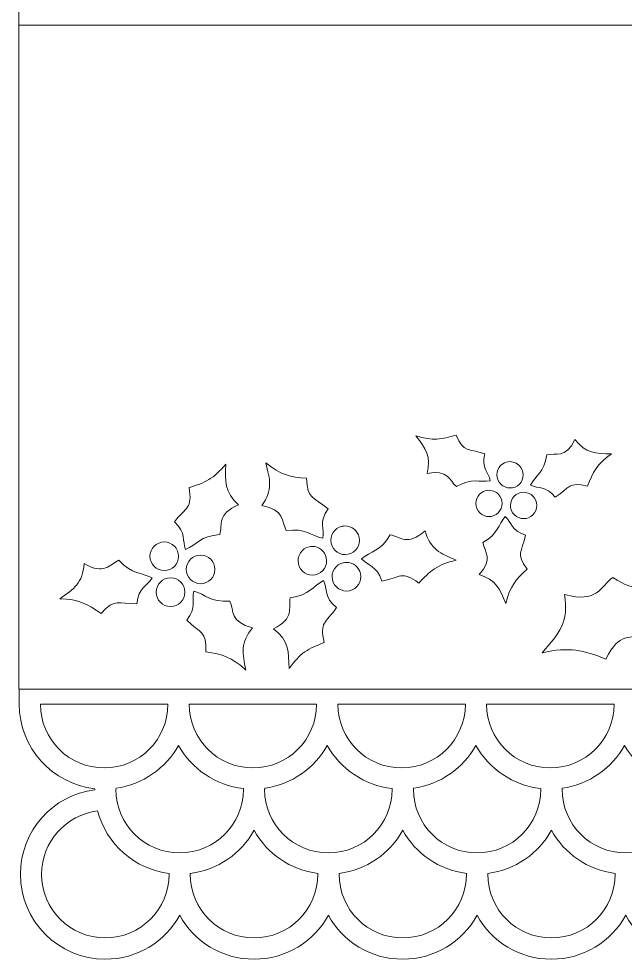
# Model space of a CAD drawing. Header units: centimetres. Extents: x -16.3 to 16.3, y -13.7 to 13.7.
# Drawn here: x 2.11 to 8.41, y -13.27 to -3.5 of the extents above; entities that cross this region are included whole.
import ezdxf

# ---------------------------------------------------------------- set-up
doc = ezdxf.new("R2010")
doc.units = ezdxf.units.CM
doc.header["$MEASUREMENT"] = 0
doc.layers.add('Layer 1', color=7, linetype='Continuous')

msp = doc.modelspace()

# ---------------------------------------------------------------- linework, layer by layer
at = {"layer": 'Layer 1', "color": 254, "lineweight": 13}
for points, knots in [([(2.10697, 6.43101), (2.10697, 6.43101), (2.10697, -10.46791), (2.10697, -10.46791), (2.10697, -10.46791), (2.10697, -10.46791), (2.1109, -10.46791), (2.1109, -10.46791), (2.1109, -10.46791), (2.1109, -10.46791), (2.1109, -10.62321), (2.1109, -10.62321), (2.1109, -10.62321), (2.1109, -11.07774), (2.4547, -11.45219), (2.89623, -11.50094), (2.89623, -11.50094), (2.89621, -11.5028), (2.89623, -11.504), (2.89623, -11.50585), (2.89623, -11.50585), (2.89623, -11.50826), (2.89622, -11.51034), (2.89623, -11.51273), (2.89623, -11.51273), (2.46063, -11.56699), (2.12367, -11.93819), (2.12367, -12.38849), (2.12367, -12.38849), (2.12367, -12.87615), (2.51867, -13.27211), (3.00631, -13.27211), (3.00631, -13.27211), (3.33883, -13.27211), (3.62829, -13.08763), (3.77887, -12.81605), (3.77887, -12.81605), (3.92945, -13.08763), (4.21891, -13.27211), (4.55143, -13.27211), (4.55143, -13.27211), (4.88397, -13.27211), (5.17341, -13.08763), (5.32399, -12.81605), (5.32399, -12.81605), (5.47458, -13.08763), (5.76401, -13.27211), (6.09655, -13.27211), (6.09655, -13.27211), (6.42907, -13.27211), (6.71851, -13.08763), (6.86911, -12.81605), (6.86911, -12.81605), (7.01969, -13.08763), (7.30917, -13.27211), (7.64167, -13.27211), (7.64167, -13.27211), (7.97423, -13.27211), (8.26366, -13.08763), (8.41423, -12.81605), (8.41423, -12.81605), (8.56484, -13.08763), (8.85428, -13.27211), (9.18679, -13.27211), (9.18679, -13.27211), (9.51935, -13.27211), (9.80878, -13.08763), (9.95935, -12.81605), (9.95935, -12.81605), (10.10996, -13.08763), (10.4004, -13.27211), (10.73289, -13.27211), (10.73289, -13.27211), (11.06545, -13.27211), (11.35488, -13.08763), (11.50545, -12.81605), (11.50545, -12.81605), (11.65606, -13.08763), (11.94551, -13.27211), (12.27801, -13.27211), (12.27801, -13.27211), (12.61057, -13.27211), (12.9, -13.08763), (13.05057, -12.81605), (13.05057, -12.81605), (13.20118, -13.08763), (13.49063, -13.27211), (13.82313, -13.27211), (13.82313, -13.27211), (14.15569, -13.27211), (14.44512, -13.08763), (14.59569, -12.81605), (14.59569, -12.81605), (14.74631, -13.08763), (15.03574, -13.27211), (15.36825, -13.27211), (15.36825, -13.27211), (15.85591, -13.27211), (16.25089, -12.87614), (16.25089, -12.38849), (16.25089, -12.38849), (16.25089, -11.93818), (15.91399, -11.56701), (15.47833, -11.51273), (15.47833, -11.51273), (15.47841, -11.51036), (15.47833, -11.50822), (15.47833, -11.50585), (15.47833, -11.50585), (15.47833, -11.50585), (15.47833, -11.497), (15.47833, -11.497), (15.47833, -11.497), (15.90804, -11.4374), (16.23909, -11.06931), (16.23909, -10.62321), (16.23909, -10.62321), (16.23909, -10.62321), (16.23909, -10.46791), (16.23909, -10.46791), (16.23909, -10.46791), (16.23909, -10.46791), (16.24302, -10.46791), (16.24302, -10.46791), (16.24302, -10.46791), (16.24302, -10.46791), (16.24302, 6.43101), (16.24302, 6.43101), (16.24302, 6.43101), (16.24302, 6.43101), (2.10702, 6.43101), (2.10702, 6.43101), (2.10702, 6.43101), (2.10702, 6.43101), (2.10697, 6.43101), (2.10697, 6.43101)], [0, 0, 0, 0, 0.0285714, 0.0285714, 0.0285714, 0.0285714, 0.0571429, 0.0571429, 0.0571429, 0.0571429, 0.0857143, 0.0857143, 0.0857143, 0.0857143, 0.1142857, 0.1142857, 0.1142857, 0.1142857, 0.1428571, 0.1428571, 0.1428571, 0.1428571, 0.1714286, 0.1714286, 0.1714286, 0.1714286, 0.2, 0.2, 0.2, 0.2, 0.2285714, 0.2285714, 0.2285714, 0.2285714, 0.2571429, 0.2571429, 0.2571429, 0.2571429, 0.2857143, 0.2857143, 0.2857143, 0.2857143, 0.3142857, 0.3142857, 0.3142857, 0.3142857, 0.3428571, 0.3428571, 0.3428571, 0.3428571, 0.3714286, 0.3714286, 0.3714286, 0.3714286, 0.4, 0.4, 0.4, 0.4, 0.4285714, 0.4285714, 0.4285714, 0.4285714, 0.4571429, 0.4571429, 0.4571429, 0.4571429, 0.4857143, 0.4857143, 0.4857143, 0.4857143, 0.5142857, 0.5142857, 0.5142857, 0.5142857, 0.5428571, 0.5428571, 0.5428571, 0.5428571, 0.5714286, 0.5714286, 0.5714286, 0.5714286, 0.6, 0.6, 0.6, 0.6, 0.6285714, 0.6285714, 0.6285714, 0.6285714, 0.6571429, 0.6571429, 0.6571429, 0.6571429, 0.6857143, 0.6857143, 0.6857143, 0.6857143, 0.7142857, 0.7142857, 0.7142857, 0.7142857, 0.7428571, 0.7428571, 0.7428571, 0.7428571, 0.7714286, 0.7714286, 0.7714286, 0.7714286, 0.8, 0.8, 0.8, 0.8, 0.8285714, 0.8285714, 0.8285714, 0.8285714, 0.8571429, 0.8571429, 0.8571429, 0.8571429, 0.8857143, 0.8857143, 0.8857143, 0.8857143, 0.9142857, 0.9142857, 0.9142857, 0.9142857, 0.9428571, 0.9428571, 0.9428571, 0.9428571, 1, 1, 1, 1]), ([(6.65089, -7.82785), (6.73433, -8.01527), (6.77312, -7.96308), (6.94871, -8.02148), (6.94871, -8.02148), (6.91179, -8.17802), (6.98743, -8.20731), (7.0067, -8.30161), (7.0067, -8.30161), (6.88945, -8.32163), (6.82272, -8.26992), (6.65482, -8.36255), (6.65482, -8.36255), (6.57971, -8.29724), (6.57037, -8.1834), (6.34914, -8.22691), (6.34914, -8.22691), (6.39528, -8.04753), (6.33377, -7.97044), (6.23414, -7.83572), (6.23414, -7.83572), (6.40944, -7.8898), (6.50111, -7.8738), (6.65089, -7.82786), (6.65089, -7.82786), (6.65089, -7.82786), (6.65089, -7.82785), (6.65089, -7.82785)], [0, 0, 0, 0, 0.125, 0.125, 0.125, 0.125, 0.25, 0.25, 0.25, 0.25, 0.375, 0.375, 0.375, 0.375, 0.5, 0.5, 0.5, 0.5, 0.625, 0.625, 0.625, 0.625, 0.75, 0.75, 0.75, 0.75, 1, 1, 1, 1]), ([(7.88639, -7.87503), (8.00003, -8.02098), (8.1008, -8.01921), (8.26677, -8.02345), (8.26677, -8.02345), (8.11573, -8.12889), (8.07287, -8.21307), (8.01613, -8.3596), (8.01613, -8.3596), (7.81691, -8.31047), (7.83526, -8.37157), (7.68096, -8.47362), (7.68096, -8.47362), (7.58033, -8.34861), (7.5094, -8.3904), (7.42344, -8.34781), (7.42344, -8.34781), (7.48003, -8.24318), (7.5625, -8.22225), (7.5925, -8.0323), (7.5925, -8.0323), (7.68998, -8.01293), (7.78501, -8.07622), (7.88639, -7.87504), (7.88639, -7.87504), (7.88639, -7.87504), (7.88639, -7.87503), (7.88639, -7.87503)], [0, 0, 0, 0, 0.125, 0.125, 0.125, 0.125, 0.25, 0.25, 0.25, 0.25, 0.375, 0.375, 0.375, 0.375, 0.5, 0.5, 0.5, 0.5, 0.625, 0.625, 0.625, 0.625, 0.75, 0.75, 0.75, 0.75, 1, 1, 1, 1]), ([(7.21213, -8.10405), (7.25599, -8.10443), (7.29887, -8.12566), (7.32516, -8.16499), (7.32516, -8.16499), (7.36722, -8.22793), (7.35075, -8.31263), (7.28781, -8.35469), (7.28781, -8.35469), (7.22487, -8.39675), (7.14017, -8.37929), (7.09811, -8.31636), (7.09811, -8.31636), (7.05605, -8.25343), (7.07253, -8.16872), (7.13546, -8.12666), (7.13546, -8.12666), (7.15906, -8.11089), (7.18581, -8.10382), (7.21213, -8.10405)], [0, 0, 0, 0, 0.1666667, 0.1666667, 0.1666667, 0.1666667, 0.3333333, 0.3333333, 0.3333333, 0.3333333, 0.5, 0.5, 0.5, 0.5, 0.6666667, 0.6666667, 0.6666667, 0.6666667, 1, 1, 1, 1]), ([(4.25852, -8.12862), (4.24984, -8.31081), (4.24096, -8.41782), (4.39121, -8.55225), (4.39121, -8.55225), (4.16467, -8.64668), (4.22507, -8.75537), (4.1966, -8.8599), (4.1966, -8.8599), (3.98863, -8.87762), (3.95901, -8.96535), (3.84079, -9.01815), (3.84079, -9.01815), (3.8012, -8.92115), (3.85191, -8.84852), (3.72383, -8.72918), (3.72383, -8.72918), (3.84742, -8.57012), (3.91402, -8.59345), (3.87618, -8.37337), (3.87618, -8.37337), (4.03951, -8.32436), (4.13258, -8.2836), (4.25853, -8.12863), (4.25853, -8.12863), (4.25853, -8.12863), (4.25852, -8.12862), (4.25852, -8.12862)], [0, 0, 0, 0, 0.125, 0.125, 0.125, 0.125, 0.25, 0.25, 0.25, 0.25, 0.375, 0.375, 0.375, 0.375, 0.5, 0.5, 0.5, 0.5, 0.625, 0.625, 0.625, 0.625, 0.75, 0.75, 0.75, 0.75, 1, 1, 1, 1]), ([(4.67232, -8.11682), (4.82775, -8.2422), (4.92796, -8.26307), (5.09791, -8.27703), (5.09791, -8.27703), (5.10668, -8.50017), (5.16607, -8.46366), (5.32004, -8.59352), (5.32004, -8.59352), (5.21958, -8.73689), (5.28453, -8.79707), (5.26598, -8.90018), (5.26598, -8.90018), (5.13936, -8.87314), (5.09271, -8.79365), (4.8856, -8.81958), (4.8856, -8.81958), (4.836, -8.72326), (4.87225, -8.60435), (4.63103, -8.55911), (4.63103, -8.55911), (4.75003, -8.39636), (4.7187, -8.2932), (4.67231, -8.11681), (4.67231, -8.11681), (4.67231, -8.11681), (4.67232, -8.11682), (4.67232, -8.11682)], [0, 0, 0, 0, 0.125, 0.125, 0.125, 0.125, 0.25, 0.25, 0.25, 0.25, 0.375, 0.375, 0.375, 0.375, 0.5, 0.5, 0.5, 0.5, 0.625, 0.625, 0.625, 0.625, 0.75, 0.75, 0.75, 0.75, 1, 1, 1, 1]), ([(6.99392, -8.40186), (7.03763, -8.40202), (7.08067, -8.42248), (7.10695, -8.46182), (7.10695, -8.46182), (7.14901, -8.52475), (7.13155, -8.60946), (7.06862, -8.65152), (7.06862, -8.65152), (7.00569, -8.69358), (6.92196, -8.6771), (6.8799, -8.61417), (6.8799, -8.61417), (6.83784, -8.55124), (6.85431, -8.46653), (6.91725, -8.42447), (6.91725, -8.42447), (6.94085, -8.4087), (6.96769, -8.40177), (6.99392, -8.40186)], [0, 0, 0, 0, 0.1666667, 0.1666667, 0.1666667, 0.1666667, 0.3333333, 0.3333333, 0.3333333, 0.3333333, 0.5, 0.5, 0.5, 0.5, 0.6666667, 0.6666667, 0.6666667, 0.6666667, 1, 1, 1, 1]), ([(7.35268, -8.4225), (7.39639, -8.42266), (7.43943, -8.44312), (7.46571, -8.48246), (7.46571, -8.48246), (7.50777, -8.54539), (7.4913, -8.63108), (7.42836, -8.67314), (7.42836, -8.67314), (7.36543, -8.7152), (7.28072, -8.69774), (7.23866, -8.63481), (7.23866, -8.63481), (7.1966, -8.57187), (7.21406, -8.48717), (7.27699, -8.44511), (7.27699, -8.44511), (7.30059, -8.42934), (7.32645, -8.42241), (7.35267, -8.4225), (7.35267, -8.4225), (7.35267, -8.4225), (7.35268, -8.4225), (7.35268, -8.4225)], [0, 0, 0, 0, 0.1428571, 0.1428571, 0.1428571, 0.1428571, 0.2857143, 0.2857143, 0.2857143, 0.2857143, 0.4285714, 0.4285714, 0.4285714, 0.4285714, 0.5714286, 0.5714286, 0.5714286, 0.5714286, 0.7142857, 0.7142857, 0.7142857, 0.7142857, 1, 1, 1, 1]), ([(7.162, -8.67314), (7.23244, -8.73788), (7.22006, -8.81926), (7.37332, -8.86775), (7.37332, -8.86775), (7.33431, -9.04906), (7.27001, -9.05377), (7.38806, -9.22159), (7.38806, -9.22159), (7.27141, -9.32758), (7.21013, -9.39709), (7.16789, -9.57642), (7.16789, -9.57642), (7.10257, -9.42246), (7.06879, -9.3297), (6.89071, -9.27762), (6.89071, -9.27762), (7.04126, -9.10964), (6.94669, -9.04379), (6.92904, -8.9454), (6.92904, -8.9454), (7.09481, -8.84798), (7.08484, -8.76436), (7.16199, -8.67314), (7.16199, -8.67314), (7.16199, -8.67314), (7.162, -8.67314), (7.162, -8.67314)], [0, 0, 0, 0, 0.125, 0.125, 0.125, 0.125, 0.25, 0.25, 0.25, 0.25, 0.375, 0.375, 0.375, 0.375, 0.5, 0.5, 0.5, 0.5, 0.625, 0.625, 0.625, 0.625, 0.75, 0.75, 0.75, 0.75, 1, 1, 1, 1]), ([(5.49697, -8.77143), (5.56622, -8.77096), (5.62842, -8.81984), (5.64342, -8.89036), (5.64342, -8.89036), (5.66056, -8.97095), (5.60901, -9.04916), (5.52842, -9.0663), (5.52842, -9.0663), (5.44783, -9.08344), (5.36962, -9.03288), (5.35248, -8.95228), (5.35248, -8.95228), (5.33534, -8.87169), (5.3859, -8.7925), (5.4665, -8.77536), (5.4665, -8.77536), (5.47657, -8.77322), (5.48708, -8.77149), (5.49697, -8.77143)], [0, 0, 0, 0, 0.1666667, 0.1666667, 0.1666667, 0.1666667, 0.3333333, 0.3333333, 0.3333333, 0.3333333, 0.5, 0.5, 0.5, 0.5, 0.6666667, 0.6666667, 0.6666667, 0.6666667, 1, 1, 1, 1]), ([(6.3285, -8.82254), (6.38453, -9.01594), (6.48578, -9.05601), (6.65187, -9.12724), (6.65187, -9.12724), (6.45664, -9.17293), (6.38009, -9.23984), (6.26363, -9.3651), (6.26363, -9.3651), (6.08203, -9.23508), (6.0755, -9.3045), (5.87834, -9.34544), (5.87834, -9.34544), (5.82702, -9.17847), (5.73773, -9.1912), (5.668, -9.11348), (5.668, -9.11348), (5.76741, -9.03052), (5.85986, -9.04377), (5.9668, -8.86382), (5.9668, -8.86382), (6.07316, -8.88355), (6.14487, -8.98505), (6.32851, -8.82254), (6.32851, -8.82254), (6.32851, -8.82254), (6.3285, -8.82254), (6.3285, -8.82254)], [0, 0, 0, 0, 0.125, 0.125, 0.125, 0.125, 0.25, 0.25, 0.25, 0.25, 0.375, 0.375, 0.375, 0.375, 0.5, 0.5, 0.5, 0.5, 0.625, 0.625, 0.625, 0.625, 0.75, 0.75, 0.75, 0.75, 1, 1, 1, 1]), ([(3.61866, -8.93754), (3.70106, -8.93754), (3.76708, -9.00454), (3.76708, -9.08694), (3.76708, -9.08694), (3.76708, -9.16934), (3.70106, -9.23536), (3.61866, -9.23536), (3.61866, -9.23536), (3.53626, -9.23536), (3.47024, -9.16934), (3.47024, -9.08694), (3.47024, -9.08694), (3.47024, -9.00454), (3.53626, -8.93754), (3.61866, -8.93754)], [0, 0, 0, 0, 0.2, 0.2, 0.2, 0.2, 0.4, 0.4, 0.4, 0.4, 0.6, 0.6, 0.6, 0.6, 1, 1, 1, 1]), ([(5.15591, -8.98472), (5.22512, -8.98407), (5.28736, -9.03215), (5.30236, -9.10267), (5.30236, -9.10267), (5.3195, -9.18326), (5.26894, -9.26147), (5.18834, -9.27861), (5.18834, -9.27861), (5.10775, -9.29575), (5.02954, -9.24519), (5.0124, -9.16459), (5.0124, -9.16459), (4.99526, -9.084), (5.04582, -9.00481), (5.12642, -8.98767), (5.12642, -8.98767), (5.13649, -8.98553), (5.14602, -8.98482), (5.15591, -8.98472)], [0, 0, 0, 0, 0.1666667, 0.1666667, 0.1666667, 0.1666667, 0.3333333, 0.3333333, 0.3333333, 0.3333333, 0.5, 0.5, 0.5, 0.5, 0.6666667, 0.6666667, 0.6666667, 0.6666667, 1, 1, 1, 1]), ([(3.99609, -9.07515), (4.07849, -9.07515), (4.14451, -9.14117), (4.14451, -9.22357), (4.14451, -9.22357), (4.14451, -9.30597), (4.07849, -9.37199), (3.99609, -9.37199), (3.99609, -9.37199), (3.91369, -9.37199), (3.84767, -9.30597), (3.84767, -9.22357), (3.84767, -9.22357), (3.84767, -9.14117), (3.91369, -9.07515), (3.99609, -9.07515)], [0, 0, 0, 0, 0.2, 0.2, 0.2, 0.2, 0.4, 0.4, 0.4, 0.4, 0.6, 0.6, 0.6, 0.6, 1, 1, 1, 1]), ([(3.14785, -9.12822), (3.28988, -9.28198), (3.37737, -9.25057), (3.49186, -9.31104), (3.49186, -9.31104), (3.43983, -9.40157), (3.35006, -9.40734), (3.3346, -9.58134), (3.3346, -9.58134), (3.13323, -9.58231), (3.11266, -9.51566), (2.96208, -9.68061), (2.96208, -9.68061), (2.8221, -9.58232), (2.73302, -9.53233), (2.53255, -9.52826), (2.53255, -9.52826), (2.68019, -9.42404), (2.77157, -9.36443), (2.78614, -9.16361), (2.78614, -9.16361), (2.99957, -9.28437), (3.04791, -9.16965), (3.14785, -9.12823), (3.14785, -9.12823), (3.14785, -9.12823), (3.14785, -9.12822), (3.14785, -9.12822)], [0, 0, 0, 0, 0.125, 0.125, 0.125, 0.125, 0.25, 0.25, 0.25, 0.25, 0.375, 0.375, 0.375, 0.375, 0.5, 0.5, 0.5, 0.5, 0.625, 0.625, 0.625, 0.625, 0.75, 0.75, 0.75, 0.75, 1, 1, 1, 1]), ([(5.51073, -9.15083), (5.57995, -9.15018), (5.64218, -9.19728), (5.65718, -9.26779), (5.65718, -9.26779), (5.67432, -9.34838), (5.62376, -9.42757), (5.54316, -9.44471), (5.54316, -9.44471), (5.46257, -9.46185), (5.3824, -9.4103), (5.36526, -9.32971), (5.36526, -9.32971), (5.34812, -9.24912), (5.40065, -9.17091), (5.48124, -9.15377), (5.48124, -9.15377), (5.49131, -9.15163), (5.50084, -9.15092), (5.51073, -9.15082), (5.51073, -9.15082), (5.51073, -9.15082), (5.51073, -9.15083), (5.51073, -9.15083)], [0, 0, 0, 0, 0.1428571, 0.1428571, 0.1428571, 0.1428571, 0.2857143, 0.2857143, 0.2857143, 0.2857143, 0.4285714, 0.4285714, 0.4285714, 0.4285714, 0.5714286, 0.5714286, 0.5714286, 0.5714286, 0.7142857, 0.7142857, 0.7142857, 0.7142857, 1, 1, 1, 1]), ([(3.68353, -9.31104), (3.76593, -9.31104), (3.83293, -9.37706), (3.83293, -9.45946), (3.83293, -9.45946), (3.83293, -9.54186), (3.76593, -9.60886), (3.68353, -9.60886), (3.68353, -9.60886), (3.60113, -9.60886), (3.53511, -9.54186), (3.53511, -9.45946), (3.53511, -9.45946), (3.53511, -9.37706), (3.60113, -9.31104), (3.68353, -9.31104)], [0, 0, 0, 0, 0.2, 0.2, 0.2, 0.2, 0.4, 0.4, 0.4, 0.4, 0.6, 0.6, 0.6, 0.6, 1, 1, 1, 1]), ([(5.27287, -9.33758), (5.31797, -9.43145), (5.27313, -9.50883), (5.40851, -9.61967), (5.40851, -9.61967), (5.29594, -9.78724), (5.22907, -9.76605), (5.28073, -9.98334), (5.28073, -9.98334), (5.12005, -10.04345), (5.03013, -10.08937), (4.91509, -10.25364), (4.91509, -10.25364), (4.91114, -10.07163), (4.91392, -9.96432), (4.75488, -9.83984), (4.75488, -9.83984), (4.97484, -9.73073), (4.90603, -9.62601), (4.92787, -9.51942), (4.92787, -9.51942), (5.13476, -9.48779), (5.15808, -9.3987), (5.27287, -9.33758)], [0, 0, 0, 0, 0.1428571, 0.1428571, 0.1428571, 0.1428571, 0.2857143, 0.2857143, 0.2857143, 0.2857143, 0.4285714, 0.4285714, 0.4285714, 0.4285714, 0.5714286, 0.5714286, 0.5714286, 0.5714286, 0.7142857, 0.7142857, 0.7142857, 0.7142857, 1, 1, 1, 1]), ([(8.27955, -9.30711), (8.53391, -9.47526), (8.64667, -9.40103), (8.82997, -9.44766), (8.82997, -9.44766), (8.78745, -9.59468), (8.66356, -9.63224), (8.70219, -9.88505), (8.70219, -9.88505), (8.41645, -9.95532), (8.36189, -9.8679), (8.20583, -10.15436), (8.20583, -10.15436), (7.97426, -10.06252), (7.83006, -10.02506), (7.54532, -10.08851), (7.54532, -10.08851), (7.72035, -9.88762), (7.82763, -9.77323), (7.77728, -9.48305), (7.77728, -9.48305), (8.12242, -9.58012), (8.1522, -9.40108), (8.27954, -9.30711), (8.27954, -9.30711), (8.27954, -9.30711), (8.27955, -9.30711), (8.27955, -9.30711)], [0, 0, 0, 0, 0.125, 0.125, 0.125, 0.125, 0.25, 0.25, 0.25, 0.25, 0.375, 0.375, 0.375, 0.375, 0.5, 0.5, 0.5, 0.5, 0.625, 0.625, 0.625, 0.625, 0.75, 0.75, 0.75, 0.75, 1, 1, 1, 1]), ([(3.92532, -9.44766), (4.05031, -9.48355), (4.09184, -9.56592), (4.30079, -9.55381), (4.30079, -9.55381), (4.34432, -9.65353), (4.29884, -9.77003), (4.53668, -9.83099), (4.53668, -9.83099), (4.40702, -9.98583), (4.43191, -10.09052), (4.46591, -10.26936), (4.46591, -10.26936), (4.31922, -10.13262), (4.22178, -10.10602), (4.05211, -10.08064), (4.05211, -10.08064), (4.05744, -9.85736), (3.99656, -9.89186), (3.8516, -9.75137), (3.8516, -9.75137), (3.96097, -9.61479), (3.90073, -9.54885), (3.92532, -9.44766)], [0, 0, 0, 0, 0.1428571, 0.1428571, 0.1428571, 0.1428571, 0.2857143, 0.2857143, 0.2857143, 0.2857143, 0.4285714, 0.4285714, 0.4285714, 0.4285714, 0.5714286, 0.5714286, 0.5714286, 0.5714286, 0.7142857, 0.7142857, 0.7142857, 0.7142857, 1, 1, 1, 1]), ([(2.33205, -10.62321), (2.33205, -10.62321), (3.65601, -10.62321), (3.65601, -10.62321), (3.65601, -10.62321), (3.65601, -10.98894), (3.36026, -11.28568), (2.99452, -11.28568), (2.99452, -11.28568), (2.62877, -11.28568), (2.33205, -10.98894), (2.33205, -10.62321)], [0, 0, 0, 0, 0.25, 0.25, 0.25, 0.25, 0.5, 0.5, 0.5, 0.5, 1, 1, 1, 1]), ([(3.87716, -10.62321), (3.87716, -10.62321), (5.20112, -10.62321), (5.20112, -10.62321), (5.20112, -10.62321), (5.20112, -10.98894), (4.90538, -11.28568), (4.53963, -11.28568), (4.53963, -11.28568), (4.1739, -11.28568), (3.87716, -10.98894), (3.87716, -10.62321)], [0, 0, 0, 0, 0.25, 0.25, 0.25, 0.25, 0.5, 0.5, 0.5, 0.5, 1, 1, 1, 1]), ([(5.42227, -10.62321), (5.42227, -10.62321), (6.74721, -10.62321), (6.74721, -10.62321), (6.74721, -10.62321), (6.74722, -10.98894), (6.45049, -11.28568), (6.08474, -11.28568), (6.08474, -11.28568), (5.71901, -11.28568), (5.42227, -10.98894), (5.42227, -10.62321)], [0, 0, 0, 0, 0.25, 0.25, 0.25, 0.25, 0.5, 0.5, 0.5, 0.5, 1, 1, 1, 1]), ([(6.96738, -10.62321), (6.96738, -10.62321), (8.29232, -10.62321), (8.29232, -10.62321), (8.29232, -10.62321), (8.29232, -10.98894), (7.9956, -11.28568), (7.62985, -11.28568), (7.62985, -11.28568), (7.26414, -11.28568), (6.96738, -10.98894), (6.96738, -10.62321)], [0, 0, 0, 0, 0.25, 0.25, 0.25, 0.25, 0.5, 0.5, 0.5, 0.5, 1, 1, 1, 1]), ([(3.76708, -11.05077), (3.9026, -11.29518), (4.15074, -11.46766), (4.44135, -11.49995), (4.44135, -11.49995), (4.44135, -11.49995), (4.44135, -11.50585), (4.44135, -11.50585), (4.44135, -11.50585), (4.44135, -11.87157), (4.14461, -12.16832), (3.77888, -12.16832), (3.77888, -12.16832), (3.41315, -12.16832), (3.11641, -11.87157), (3.11641, -11.50585), (3.11641, -11.50585), (3.11641, -11.50298), (3.11736, -11.49987), (3.11739, -11.497), (3.11739, -11.497), (3.3974, -11.45795), (3.6354, -11.28827), (3.76708, -11.05077)], [0, 0, 0, 0, 0.1428571, 0.1428571, 0.1428571, 0.1428571, 0.2857143, 0.2857143, 0.2857143, 0.2857143, 0.4285714, 0.4285714, 0.4285714, 0.4285714, 0.5714286, 0.5714286, 0.5714286, 0.5714286, 0.7142857, 0.7142857, 0.7142857, 0.7142857, 1, 1, 1, 1]), ([(5.31219, -11.05077), (5.44769, -11.29518), (5.69584, -11.46766), (5.98646, -11.49995), (5.98646, -11.49995), (5.98648, -11.50193), (5.98646, -11.50386), (5.98646, -11.50585), (5.98646, -11.50585), (5.98646, -11.87157), (5.68974, -12.16832), (5.32399, -12.16832), (5.32399, -12.16832), (4.95826, -12.16832), (4.66152, -11.87157), (4.66152, -11.50585), (4.66152, -11.50585), (4.66152, -11.50298), (4.66248, -11.49987), (4.6625, -11.497), (4.6625, -11.497), (4.94251, -11.45795), (5.18051, -11.28827), (5.31219, -11.05077)], [0, 0, 0, 0, 0.1428571, 0.1428571, 0.1428571, 0.1428571, 0.2857143, 0.2857143, 0.2857143, 0.2857143, 0.4285714, 0.4285714, 0.4285714, 0.4285714, 0.5714286, 0.5714286, 0.5714286, 0.5714286, 0.7142857, 0.7142857, 0.7142857, 0.7142857, 1, 1, 1, 1]), ([(6.8573, -11.05077), (6.9928, -11.29518), (7.24098, -11.46766), (7.53157, -11.49995), (7.53157, -11.49995), (7.53157, -11.49995), (7.53157, -11.50585), (7.53157, -11.50585), (7.53157, -11.50585), (7.53157, -11.87157), (7.23482, -12.16832), (6.8691, -12.16832), (6.8691, -12.16832), (6.50337, -12.16832), (6.20761, -11.87157), (6.20761, -11.50585), (6.20761, -11.50585), (6.20761, -11.50298), (6.20759, -11.49987), (6.20761, -11.497), (6.20761, -11.497), (6.48762, -11.45795), (6.72561, -11.28827), (6.8573, -11.05077)], [0, 0, 0, 0, 0.1428571, 0.1428571, 0.1428571, 0.1428571, 0.2857143, 0.2857143, 0.2857143, 0.2857143, 0.4285714, 0.4285714, 0.4285714, 0.4285714, 0.5714286, 0.5714286, 0.5714286, 0.5714286, 0.7142857, 0.7142857, 0.7142857, 0.7142857, 1, 1, 1, 1]), ([(8.40241, -11.05077), (8.53793, -11.29518), (8.78609, -11.46766), (9.07668, -11.49995), (9.07668, -11.49995), (9.07668, -11.49995), (9.07668, -11.50585), (9.07668, -11.50585), (9.07668, -11.50585), (9.07668, -11.87157), (8.77996, -12.16832), (8.41421, -12.16832), (8.41421, -12.16832), (8.04852, -12.16832), (7.75272, -11.87157), (7.75272, -11.50585), (7.75272, -11.50585), (7.75272, -11.50298), (7.7527, -11.49987), (7.75272, -11.497), (7.75272, -11.497), (8.03272, -11.45795), (8.27073, -11.28827), (8.40241, -11.05077)], [0, 0, 0, 0, 0.1428571, 0.1428571, 0.1428571, 0.1428571, 0.2857143, 0.2857143, 0.2857143, 0.2857143, 0.4285714, 0.4285714, 0.4285714, 0.4285714, 0.5714286, 0.5714286, 0.5714286, 0.5714286, 0.7142857, 0.7142857, 0.7142857, 0.7142857, 1, 1, 1, 1]), ([(2.92572, -11.73191), (3.01642, -12.07548), (3.3089, -12.33661), (3.66879, -12.3816), (3.66879, -12.3816), (3.66881, -12.384), (3.66879, -12.38608), (3.66879, -12.38848), (3.66879, -12.38848), (3.66879, -12.75421), (3.37207, -13.05095), (3.00632, -13.05095), (3.00632, -13.05095), (2.64056, -13.05095), (2.34385, -12.75423), (2.34385, -12.38848), (2.34385, -12.38848), (2.34385, -12.05021), (2.59825, -11.77188), (2.92572, -11.73191)], [0, 0, 0, 0, 0.1666667, 0.1666667, 0.1666667, 0.1666667, 0.3333333, 0.3333333, 0.3333333, 0.3333333, 0.5, 0.5, 0.5, 0.5, 0.6666667, 0.6666667, 0.6666667, 0.6666667, 1, 1, 1, 1]), ([(4.55143, -11.93341), (4.68506, -12.17439), (4.92855, -12.34591), (5.2139, -12.38161), (5.2139, -12.38161), (5.21392, -12.38401), (5.2139, -12.38608), (5.2139, -12.38849), (5.2139, -12.38849), (5.2139, -12.75422), (4.91718, -13.05096), (4.55143, -13.05096), (4.55143, -13.05096), (4.18568, -13.05096), (3.88899, -12.75424), (3.88896, -12.38849), (3.88896, -12.38849), (3.88896, -12.38608), (3.88992, -12.38401), (3.88994, -12.38161), (3.88994, -12.38161), (4.1753, -12.34591), (4.4178, -12.1744), (4.55143, -11.93341)], [0, 0, 0, 0, 0.1428571, 0.1428571, 0.1428571, 0.1428571, 0.2857143, 0.2857143, 0.2857143, 0.2857143, 0.4285714, 0.4285714, 0.4285714, 0.4285714, 0.5714286, 0.5714286, 0.5714286, 0.5714286, 0.7142857, 0.7142857, 0.7142857, 0.7142857, 1, 1, 1, 1]), ([(6.09654, -11.93341), (6.23015, -12.17439), (6.47366, -12.34591), (6.75901, -12.38161), (6.75901, -12.38161), (6.75903, -12.38401), (6.75901, -12.38608), (6.75901, -12.38849), (6.75901, -12.38849), (6.75901, -12.75422), (6.46229, -13.05096), (6.09654, -13.05096), (6.09654, -13.05096), (5.73079, -13.05096), (5.43507, -12.75424), (5.43505, -12.38849), (5.43505, -12.38849), (5.43505, -12.38608), (5.43503, -12.38401), (5.43505, -12.38161), (5.43505, -12.38161), (5.72041, -12.34591), (5.96291, -12.1744), (6.09654, -11.93341)], [0, 0, 0, 0, 0.1428571, 0.1428571, 0.1428571, 0.1428571, 0.2857143, 0.2857143, 0.2857143, 0.2857143, 0.4285714, 0.4285714, 0.4285714, 0.4285714, 0.5714286, 0.5714286, 0.5714286, 0.5714286, 0.7142857, 0.7142857, 0.7142857, 0.7142857, 1, 1, 1, 1]), ([(7.64165, -11.93341), (7.77532, -12.17439), (8.01876, -12.34591), (8.30412, -12.38161), (8.30412, -12.38161), (8.3042, -12.38401), (8.30412, -12.38608), (8.30412, -12.38849), (8.30412, -12.38849), (8.30412, -12.75422), (8.0074, -13.05096), (7.64165, -13.05096), (7.64165, -13.05096), (7.2759, -13.05096), (6.98019, -12.75424), (6.98016, -12.38849), (6.98016, -12.38849), (6.98016, -12.38608), (6.98014, -12.38401), (6.98016, -12.38161), (6.98016, -12.38161), (7.26554, -12.34591), (7.50804, -12.1744), (7.64165, -11.93341)], [0, 0, 0, 0, 0.1428571, 0.1428571, 0.1428571, 0.1428571, 0.2857143, 0.2857143, 0.2857143, 0.2857143, 0.4285714, 0.4285714, 0.4285714, 0.4285714, 0.5714286, 0.5714286, 0.5714286, 0.5714286, 0.7142857, 0.7142857, 0.7142857, 0.7142857, 1, 1, 1, 1])]:
    msp.add_open_spline(points, degree=3, knots=knots, dxfattribs=at)
at = {"layer": 'Layer 1', "color": 16, "lineweight": 13}
msp.add_open_spline([(2.10697, -3.57093), (2.10697, -3.57093), (2.10697, -10.46791), (2.10697, -10.46791), (2.10697, -10.46791), (2.10697, -10.46791), (2.1109, -10.46791), (2.1109, -10.46791), (2.1109, -10.46791), (2.1109, -10.46791), (2.1109, -10.62321), (2.1109, -10.62321), (2.1109, -10.62321), (2.1109, -11.07774), (2.4547, -11.45219), (2.89623, -11.50094), (2.89623, -11.50094), (2.89621, -11.5028), (2.89623, -11.504), (2.89623, -11.50585), (2.89623, -11.50585), (2.89623, -11.50826), (2.89622, -11.51034), (2.89623, -11.51273), (2.89623, -11.51273), (2.46063, -11.56699), (2.12367, -11.93819), (2.12367, -12.38849), (2.12367, -12.38849), (2.12367, -12.87615), (2.51867, -13.27211), (3.00631, -13.27211), (3.00631, -13.27211), (3.33883, -13.27211), (3.62829, -13.08763), (3.77887, -12.81605), (3.77887, -12.81605), (3.92945, -13.08763), (4.21891, -13.27211), (4.55143, -13.27211), (4.55143, -13.27211), (4.88397, -13.27211), (5.17341, -13.08763), (5.32399, -12.81605), (5.32399, -12.81605), (5.47458, -13.08763), (5.76401, -13.27211), (6.09655, -13.27211), (6.09655, -13.27211), (6.42907, -13.27211), (6.71851, -13.08763), (6.86911, -12.81605), (6.86911, -12.81605), (7.01969, -13.08763), (7.30917, -13.27211), (7.64167, -13.27211), (7.64167, -13.27211), (7.97423, -13.27211), (8.26366, -13.08763), (8.41423, -12.81605), (8.41423, -12.81605), (8.56484, -13.08763), (8.85428, -13.27211), (9.18679, -13.27211), (9.18679, -13.27211), (9.51935, -13.27211), (9.80878, -13.08763), (9.95935, -12.81605), (9.95935, -12.81605), (10.10996, -13.08763), (10.4004, -13.27211), (10.73289, -13.27211), (10.73289, -13.27211), (11.06545, -13.27211), (11.35488, -13.08763), (11.50545, -12.81605), (11.50545, -12.81605), (11.65606, -13.08763), (11.94551, -13.27211), (12.27801, -13.27211), (12.27801, -13.27211), (12.61057, -13.27211), (12.9, -13.08763), (13.05057, -12.81605), (13.05057, -12.81605), (13.20118, -13.08763), (13.49063, -13.27211), (13.82313, -13.27211), (13.82313, -13.27211), (14.15569, -13.27211), (14.44512, -13.08763), (14.59569, -12.81605), (14.59569, -12.81605), (14.74631, -13.08763), (15.03574, -13.27211), (15.36825, -13.27211), (15.36825, -13.27211), (15.85591, -13.27211), (16.25089, -12.87614), (16.25089, -12.38849), (16.25089, -12.38849), (16.25089, -11.93818), (15.91399, -11.56701), (15.47833, -11.51273), (15.47833, -11.51273), (15.47841, -11.51036), (15.47833, -11.50822), (15.47833, -11.50585), (15.47833, -11.50585), (15.47833, -11.50585), (15.47833, -11.497), (15.47833, -11.497), (15.47833, -11.497), (15.90804, -11.4374), (16.23909, -11.06931), (16.23909, -10.62321), (16.23909, -10.62321), (16.23909, -10.62321), (16.23909, -10.46791), (16.23909, -10.46791), (16.23909, -10.46791), (16.23909, -10.46791), (16.24302, -10.46791), (16.24302, -10.46791), (16.24302, -10.46791), (16.24302, -10.46791), (16.24302, -3.57093), (16.24302, -3.57093), (16.24302, -3.57093), (16.24302, -3.57093), (2.10697, -3.57093), (2.10697, -3.57093)], degree=3, knots=[0, 0, 0, 0, 0.0294118, 0.0294118, 0.0294118, 0.0294118, 0.0588235, 0.0588235, 0.0588235, 0.0588235, 0.0882353, 0.0882353, 0.0882353, 0.0882353, 0.1176471, 0.1176471, 0.1176471, 0.1176471, 0.1470588, 0.1470588, 0.1470588, 0.1470588, 0.1764706, 0.1764706, 0.1764706, 0.1764706, 0.2058824, 0.2058824, 0.2058824, 0.2058824, 0.2352941, 0.2352941, 0.2352941, 0.2352941, 0.2647059, 0.2647059, 0.2647059, 0.2647059, 0.2941176, 0.2941176, 0.2941176, 0.2941176, 0.3235294, 0.3235294, 0.3235294, 0.3235294, 0.3529412, 0.3529412, 0.3529412, 0.3529412, 0.3823529, 0.3823529, 0.3823529, 0.3823529, 0.4117647, 0.4117647, 0.4117647, 0.4117647, 0.4411765, 0.4411765, 0.4411765, 0.4411765, 0.4705882, 0.4705882, 0.4705882, 0.4705882, 0.5, 0.5, 0.5, 0.5, 0.5294118, 0.5294118, 0.5294118, 0.5294118, 0.5588235, 0.5588235, 0.5588235, 0.5588235, 0.5882353, 0.5882353, 0.5882353, 0.5882353, 0.6176471, 0.6176471, 0.6176471, 0.6176471, 0.6470588, 0.6470588, 0.6470588, 0.6470588, 0.6764706, 0.6764706, 0.6764706, 0.6764706, 0.7058824, 0.7058824, 0.7058824, 0.7058824, 0.7352941, 0.7352941, 0.7352941, 0.7352941, 0.7647059, 0.7647059, 0.7647059, 0.7647059, 0.7941176, 0.7941176, 0.7941176, 0.7941176, 0.8235294, 0.8235294, 0.8235294, 0.8235294, 0.8529412, 0.8529412, 0.8529412, 0.8529412, 0.8823529, 0.8823529, 0.8823529, 0.8823529, 0.9117647, 0.9117647, 0.9117647, 0.9117647, 0.9411765, 0.9411765, 0.9411765, 0.9411765, 1, 1, 1, 1], dxfattribs=at)
at = {"layer": 'Layer 1', "color": 46, "lineweight": 13}
msp.add_open_spline([(2.10697, -3.57093), (2.10697, -3.57093), (2.10697, -10.46791), (2.10697, -10.46791), (2.10697, -10.46791), (2.10697, -10.46791), (2.1109, -10.46791), (2.1109, -10.46791), (2.1109, -10.46791), (2.1109, -10.46791), (16.23904, -10.46791), (16.23904, -10.46791), (16.23904, -10.46791), (16.24688, -8.17766), (16.24297, -5.86815), (16.24297, -3.57093), (16.24297, -3.57093), (16.24297, -3.57093), (2.10697, -3.57093), (2.10697, -3.57093)], degree=3, knots=[0, 0, 0, 0, 0.1666667, 0.1666667, 0.1666667, 0.1666667, 0.3333333, 0.3333333, 0.3333333, 0.3333333, 0.5, 0.5, 0.5, 0.5, 0.6666667, 0.6666667, 0.6666667, 0.6666667, 1, 1, 1, 1], dxfattribs=at)

doc.saveas('drawing.dxf')
